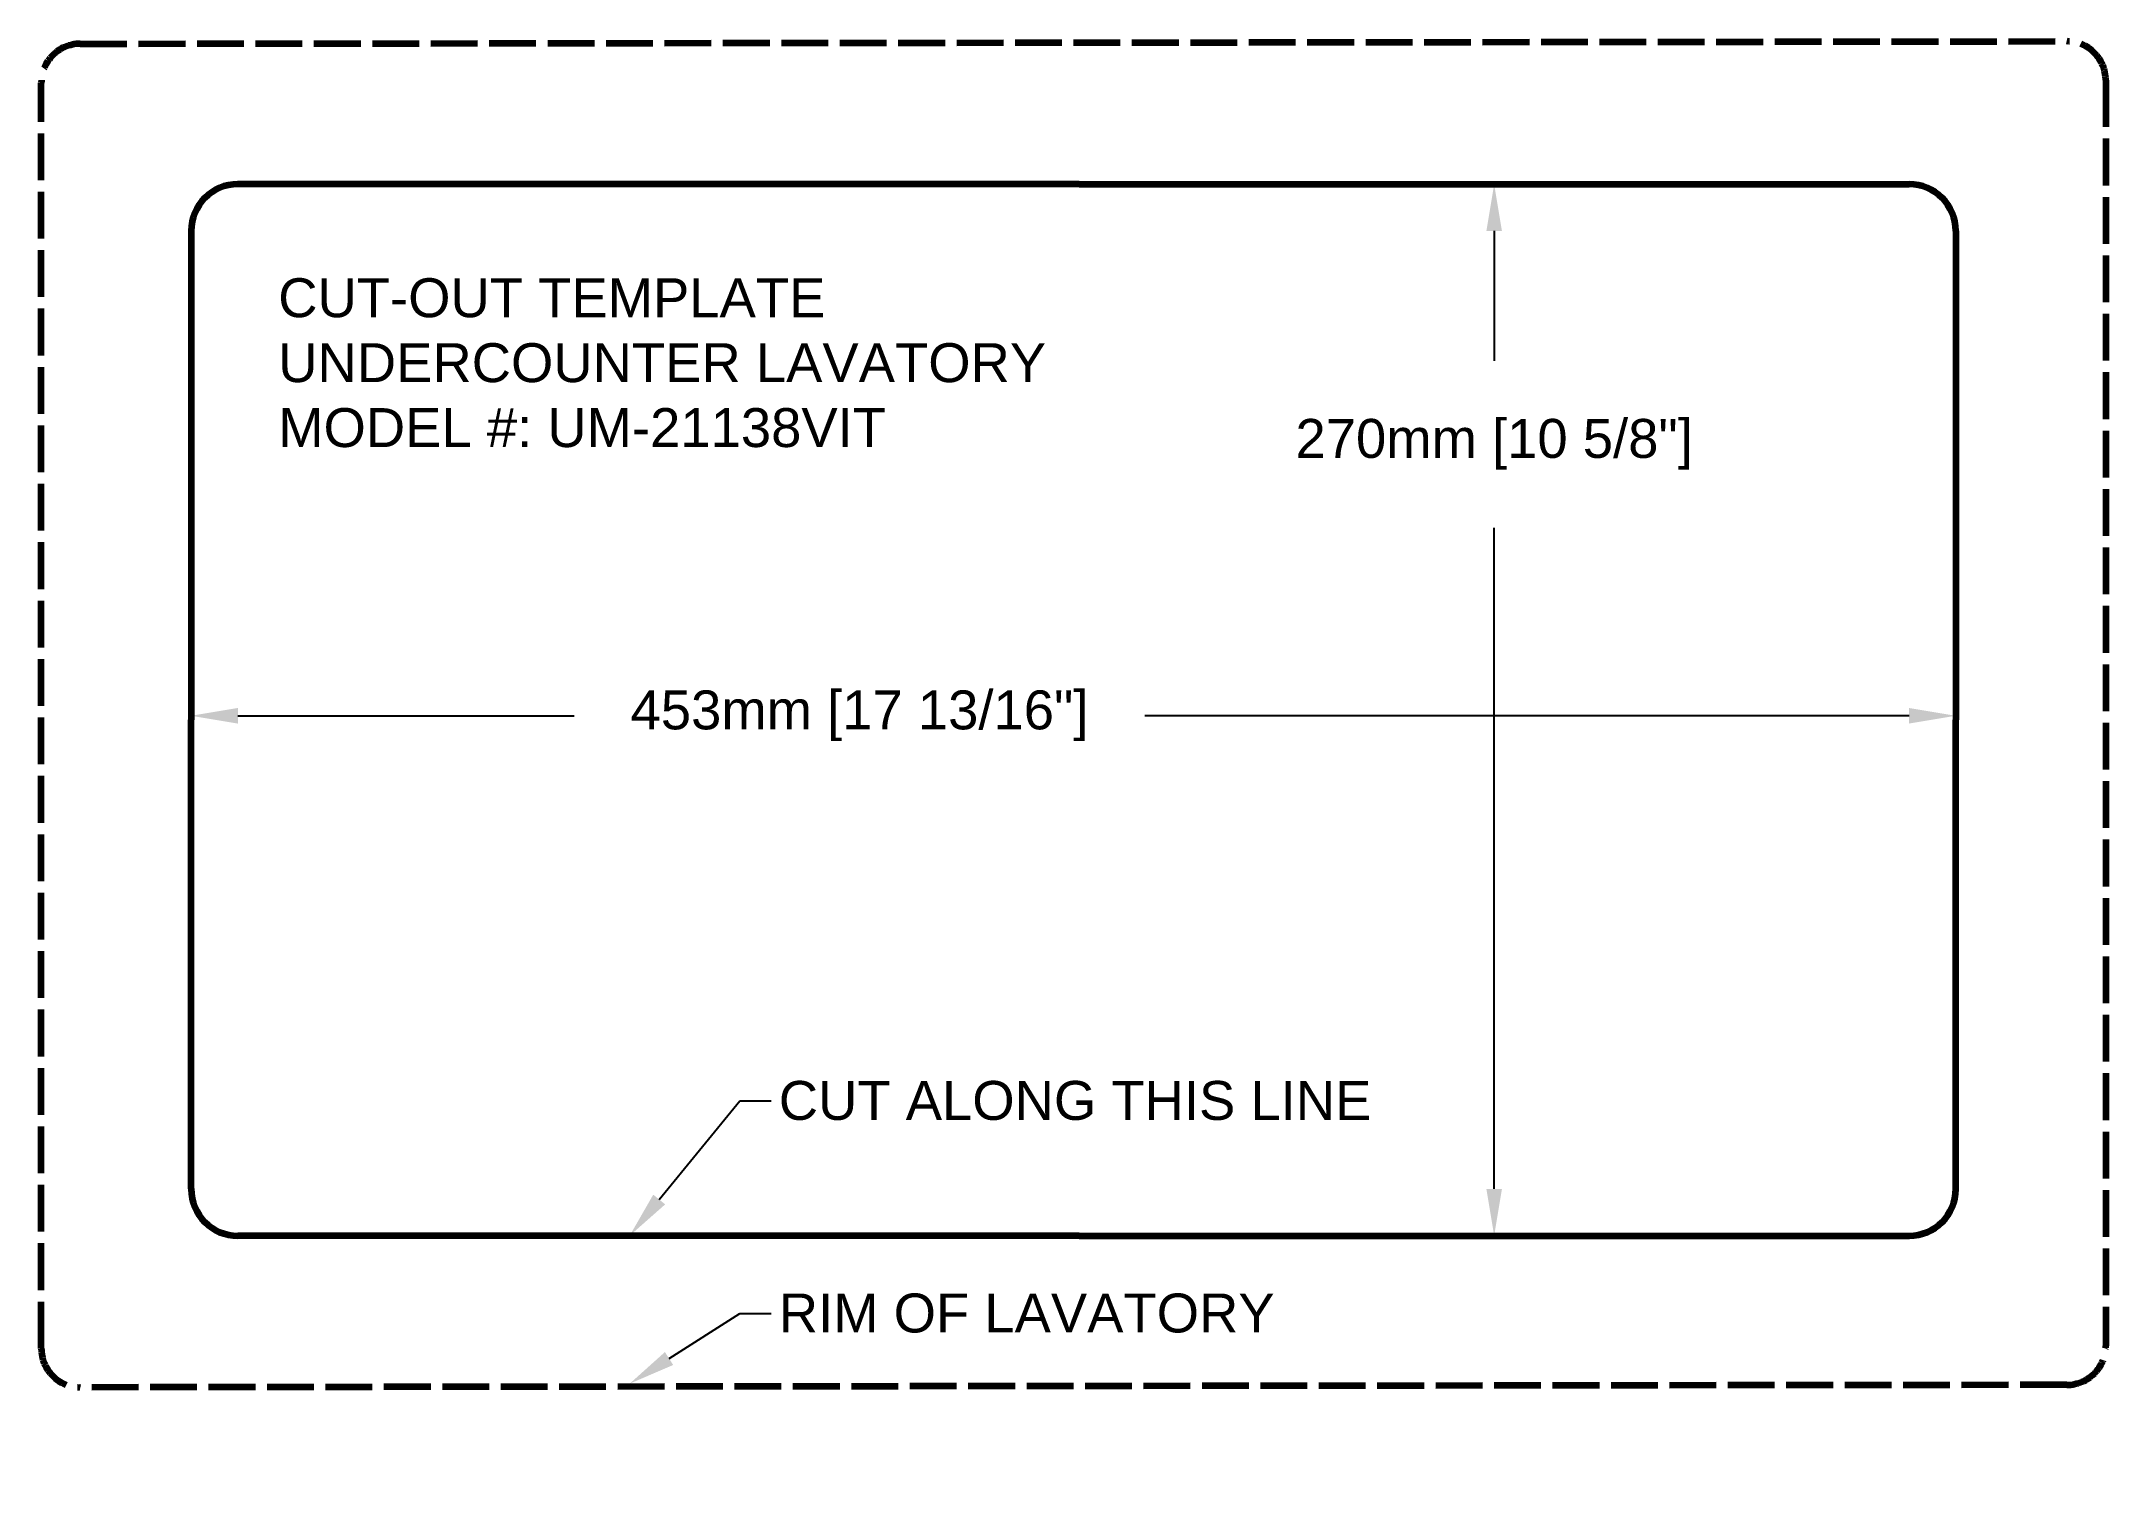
# Model space of a CAD drawing. Header units: millimetres. Extents: x 6020 to 6550, y 538 to 906.
import ezdxf
from ezdxf import colors
from ezdxf.entities.mleader import LeaderData, LeaderLine
from ezdxf.math import Vec2, Vec3

# ---------------------------------------------------------------- set-up
doc = ezdxf.new("R2010")
doc.units = ezdxf.units.MM
doc.linetypes.add('ACAD_ISO02W100', pattern=[15, 12, -3])
doc.styles.get("Standard").update_dxf_attribs({"font": 'arial.ttf'})
doc.dimstyles.new('ISO-25', dxfattribs={"dimtxt": 15, "dimasz": 20, "dimexe": 10, "dimexo": 15, "dimgap": 15, "dimtad": 0, "dimtih": 1, "dimtoh": 1, "dimdec": 0, "dimtxsty": 'Standard', "dimcen": 2.5, "dimadec": 0, "dimazin": 0, "dimtfac": 1, "dimtdec": 0, "dimtix": 1, "dimtofl": 0, "dimtmove": 0, "dimatfit": 3, "dimfxl": 130, "dimfxlon": 1, "dimarcsym": 0})

# ---------------------------------------------------------------- blocks, each defined once
blk = doc.blocks.new('*D57')
at = {"color": 0, "linetype": 'Continuous', "lineweight": -2, "transparency": 16777216}
for p, q in [((6058.46, 788.11), (6058.46, 722.45)), ((6511.46, 788.11), (6511.46, 722.45)), ((6070.46, 732.45), (6156.8, 732.45)), ((6499.46, 732.45), (6303.28, 732.45))]:
    blk.add_line(p, q, dxfattribs=at)
at = {"color": 0, "linetype": 'Continuous', "lineweight": 100, "transparency": 16777216}
for points in [[(6070.46, 734.45), (6070.46, 730.45), (6058.46, 732.45)], [(6499.46, 734.45), (6499.46, 730.45), (6511.46, 732.45)]]:
    blk.add_solid(points, dxfattribs=at)
at = {"layer": 'Defpoints', "color": 0, "linetype": 'Continuous', "lineweight": 100, "transparency": 16777216}
for p in [(6058.46, 803.11), (6511.46, 803.11), (6511.46, 732.45)]:
    blk.add_point(p, dxfattribs=at)
at = {"color": 0, "linetype": 'Continuous', "lineweight": 100, "transparency": 16777216, "insert": (6230.04, 732.45), "char_height": 10, "attachment_point": 5}
blk.add_mtext('453mm [17 13/16"]', dxfattribs=at)
blk = doc.blocks.new('*D59')
at = {"color": 0, "linetype": 'Continuous', "lineweight": -2, "transparency": 16777216}
for p, q in [((6392.96, 868.94), (6382.96, 868.94)), ((6392.96, 856.94), (6392.96, 823.63)), ((6392.96, 610.94), (6392.96, 780.69)), ((6392.96, 598.94), (6382.96, 598.94))]:
    blk.add_line(p, q, dxfattribs=at)
at = {"color": 0, "linetype": 'Continuous', "lineweight": 100, "transparency": 16777216}
for points in [[(6390.96, 856.94), (6394.96, 856.94), (6392.96, 868.94)], [(6390.96, 610.94), (6394.96, 610.94), (6392.96, 598.94)]]:
    blk.add_solid(points, dxfattribs=at)
at = {"layer": 'Defpoints', "color": 0, "linetype": 'Continuous', "lineweight": 100, "transparency": 16777216}
for p in [(6392.96, 868.94), (6392.96, 598.94), (6392.96, 598.94)]:
    blk.add_point(p, dxfattribs=at)
at = {"color": 0, "linetype": 'Continuous', "lineweight": 100, "transparency": 16777216, "insert": (6392.96, 802.16), "char_height": 10, "attachment_point": 5}
blk.add_mtext('270mm [10 5/8"]', dxfattribs=at)

msp = doc.modelspace()

# ---------------------------------------------------------------- linework, layer by layer
at = {"linetype": 'ACAD_ISO02W100', "lineweight": 100}
for p, q in [((6029.99, 905), (6539.93, 905.64)), ((6549.95, 895.64), (6549.95, 570.64)), ((6020, 570), (6020, 895)), ((6539.96, 560.64), (6030.01, 560))]:
    msp.add_line(p, q, dxfattribs=at)
at = {"linetype": 'ByBlock', "lineweight": 100}
for p, q in [((6286.46, 868.94), (6070.46, 868.94)), ((6286.46, 868.94), (6499.46, 868.94)), ((6286.46, 598.94), (6070.46, 598.94)), ((6286.46, 598.94), (6499.46, 598.94))]:
    msp.add_line(p, q, dxfattribs=at)
at = {"linetype": 'Continuous', "lineweight": 100}
for p, q in [((6058.46, 856.94), (6058.46, 731.44)), ((6511.46, 856.94), (6511.46, 731.44)), ((6058.46, 610.94), (6058.46, 731.44)), ((6511.46, 610.94), (6511.46, 731.44))]:
    msp.add_line(p, q, dxfattribs=at)
at = {"linetype": 'ACAD_ISO02W100', "lineweight": 100}
for centre, start, end in [((6030, 895), 90.0725, 180), ((6539.95, 895.64), 0, 90.0725), ((6030, 570), 180, 270.0725), ((6539.95, 570.64), 270.0725, 0)]:
    msp.add_arc(centre, 10, start, end, dxfattribs=at)
at = {"linetype": 'Continuous', "lineweight": 100}
for centre, start, end in [((6070.46, 856.94), 90, 180), ((6499.46, 856.94), 0, 90), ((6070.46, 610.94), 180, 270), ((6499.46, 610.94), 270, 0)]:
    msp.add_arc(centre, 12, start, end, dxfattribs=at)

# ---------------------------------------------------------------- texts
at = {"insert": (6080.82, 844.79), "char_height": 10, "width": 293.0146, "attachment_point": 1}
msp.add_mtext('CUT-OUT TEMPLATE  \\PUNDERCOUNTER LAVATORY \\PMODEL #: {\\C0;UM-21138VIT}', dxfattribs=at)

# ---------------------------------------------------------------- dimensions: what is measured, and where the dimension line sits
at = {"linetype": 'Continuous', "lineweight": 100}
dim = msp.add_linear_dim(base=(6392.96, 598.94), p1=(6392.96, 868.94), p2=(6392.96, 598.94), angle=90, dimstyle='ISO-25', override={"dimtxt": 10, "dimasz": 12, "dimpost": 'mm'}, dxfattribs=at)
dim.commit()
dim.dimension.update_dxf_attribs({"geometry": '*D59', "text_midpoint": (6392.96, 802.16), "dimtype": 160})
dim = msp.add_linear_dim(base=(6511.46, 732.45), p1=(6058.46, 803.11), p2=(6511.46, 803.11), dimstyle='ISO-25', override={"dimtxt": 10, "dimasz": 12, "dimpost": 'mm'}, dxfattribs=at)
dim.commit()
dim.dimension.update_dxf_attribs({"geometry": '*D57', "text_midpoint": (6230.04, 732.45), "dimtype": 160})

# ---------------------------------------------------------------- leaders
ml = msp.add_multileader_mtext('Standard', dxfattribs=at)
ml.set_content('CUT ALONG THIS LINE', color=256)
ml.set_leader_properties()
ml.build(insert=Vec2(0, 0))
ml.multileader.update_dxf_attribs({"text_right_attachment_type": 6, "arrow_head_size": 12})
ctx = ml.context
ctx.base_point, ctx.char_height, ctx.arrow_head_size, ctx.plane_origin = Vec3(6207.32, 633.6), 10, 12, Vec3(6154.54, 599.44)
ctx.right_attachment = 6
notes = []
notes.append((ctx, [(0, (1, 1, 0), (6199.32, 633.6), (1, 0), 8, [(0, [(6171.04, 598.94)], 0, [])])]))
ctx.mtext.insert, ctx.mtext.flow_direction = Vec3(6209.32, 638.68), 5
ml = msp.add_multileader_mtext('Standard', dxfattribs=at)
ml.set_content('RIM OF LAVATORY', color=256)
ml.set_leader_properties()
ml.build(insert=Vec2(0, 0))
ml.multileader.update_dxf_attribs({"text_right_attachment_type": 6, "arrow_head_size": 12})
ctx = ml.context
ctx.base_point, ctx.char_height, ctx.arrow_head_size, ctx.plane_origin = Vec3(6207.32, 579.01), 10, 12, Vec3(6154.54, 561.45)
ctx.right_attachment = 6
notes.append((ctx, [(0, (1, 1, 0), (6199.32, 579.01), (1, 0), 8, [(0, [(6171.04, 560.95)], 0, [])])]))
ctx.mtext.insert, ctx.mtext.flow_direction = Vec3(6209.32, 584.1), 5
for ctx, leaders in notes:
    for number, flags, end, landing, length, lines in leaders:
        leader = LeaderData()
        leader.index, (leader.has_last_leader_line, leader.has_dogleg_vector, leader.attachment_direction) = number, flags
        leader.last_leader_point, leader.dogleg_vector, leader.dogleg_length = Vec3(end), Vec3(landing), length
        for number, points, colour, breaks in lines:
            line = LeaderLine()
            line.index, line.vertices, line.color, line.breaks = number, Vec3.list(points), colors.encode_raw_color(colour), breaks
            leader.lines.append(line)
        ctx.leaders.append(leader)

doc.saveas('drawing.dxf')
